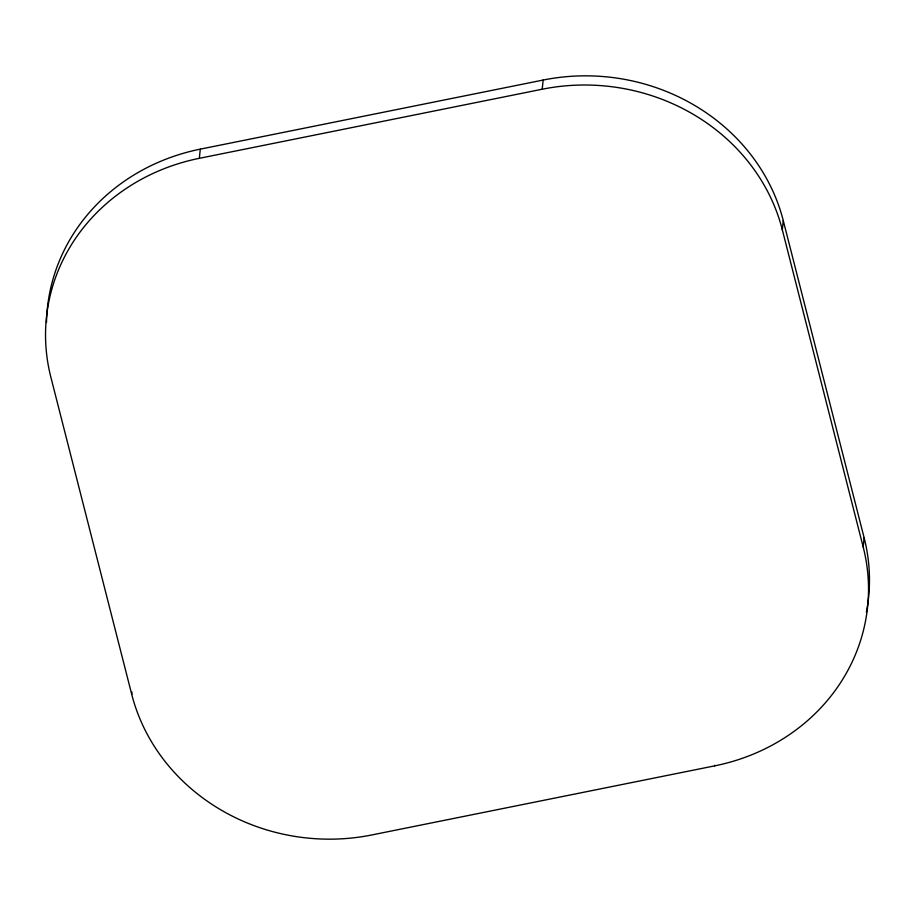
<?xml version="1.0" encoding="UTF-8"?>
<svg xmlns="http://www.w3.org/2000/svg" width="915" height="915" viewBox="0 0 915 915"><rect width="100%" height="100%" fill="white"/><g stroke="black" fill="none" stroke-linecap="round" stroke-linejoin="round"><path stroke-width="1.37" d="M46.505 322.469A199.79 183.766 5.9 0 1 200.282 149.145L543.155 80.051A199.79 183.766 5.9 0 1 783.274 220.629L864.137 537.803L863.188 546.976A199.79 183.766 5.9 0 1 714.718 765.855L371.845 834.949A199.79 183.766 5.9 0 1 131.726 694.371L131.954 692.083M131.726 694.371L50.863 377.197A199.79 183.766 5.9 0 1 199.333 158.318L200.282 149.145M863.188 546.976L782.325 229.802A199.79 183.766 5.9 0 0 542.206 89.224L543.155 80.051M714.718 765.855L714.775 765.283M782.325 229.802L783.274 220.629M199.333 158.318L542.206 89.224M864.137 537.803A199.79 183.766 5.9 0 1 866.379 612.284"/></g></svg>
